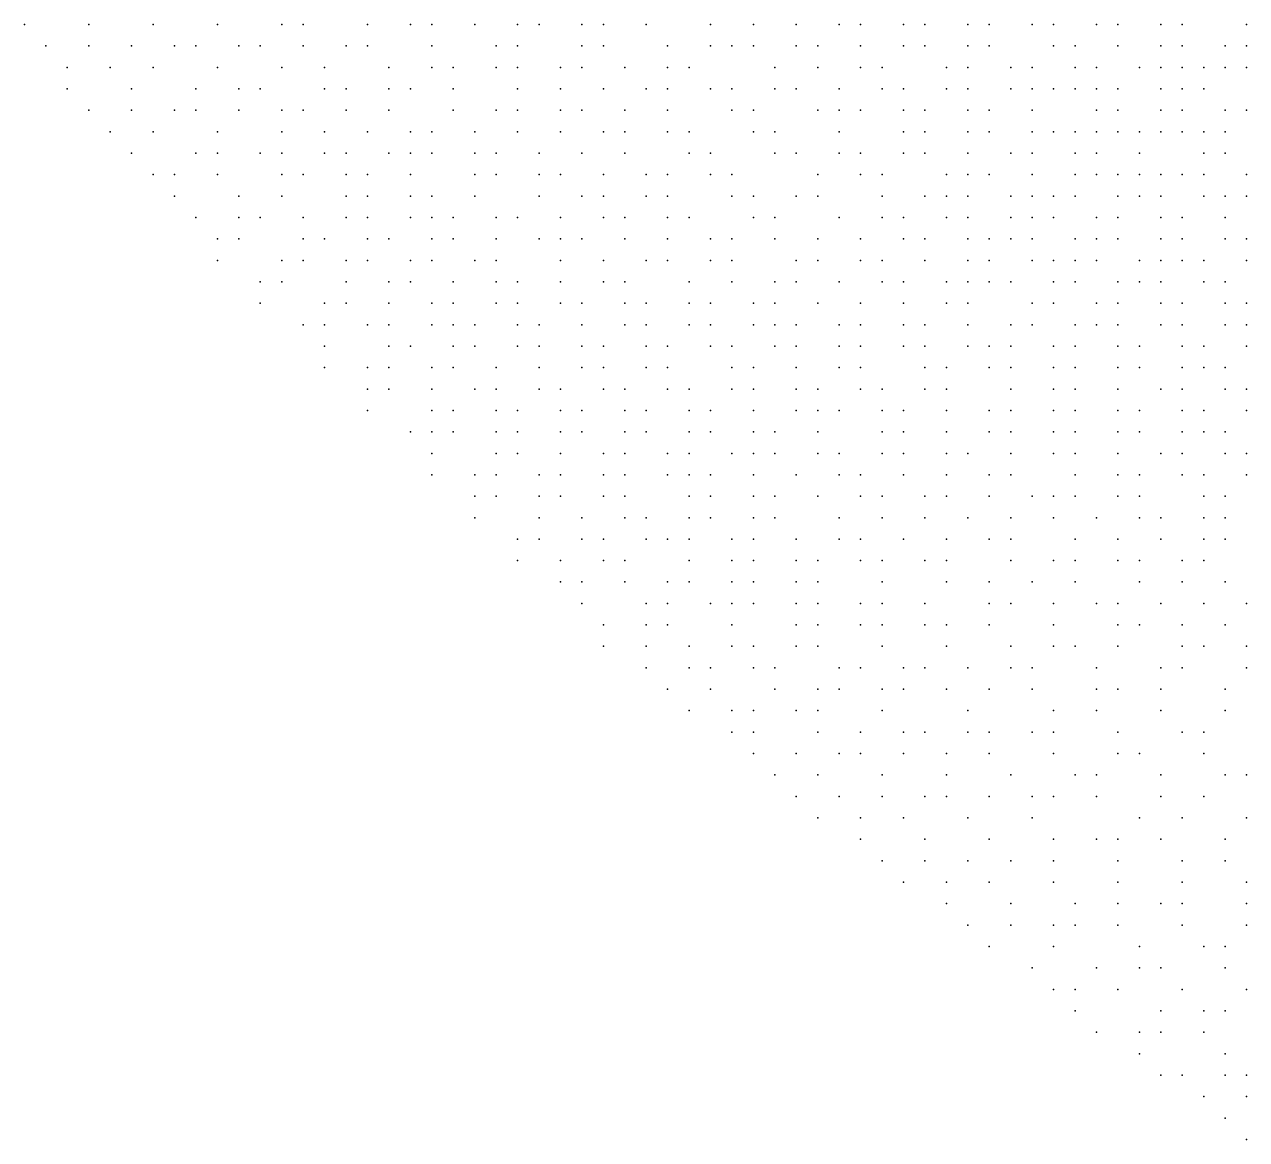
# Model space of a CAD drawing. Extents: x 429 to 793, y 817 to 1241.
# Drawn here: x 501.64 to 543.25, y 845.08 to 883.04 of the extents above; entities that cross this region are included whole.
import ezdxf

# ---------------------------------------------------------------- set-up
doc = ezdxf.new("R2010")
doc.units = 0

msp = doc.modelspace()

# ---------------------------------------------------------------- linework, layer by layer
for p in [(501.64, 883.04, 103.475), (503.83, 883.04, 114.335), (506.02, 883.04, 121.443), (508.21, 883.04, 127.527), (510.4, 883.04, 132.88), (511.13, 883.04, 133.913), (513.32, 883.04, 138.433), (514.78, 883.04, 140.966), (515.51, 883.04, 141.233), (516.97, 883.04, 144.163), (518.43, 883.04, 146.74), (519.16, 883.04, 147.21), (520.62, 883.04, 150.039), (521.35, 883.04, 151.18), (522.81, 883.04, 153.373), (525, 883.04, 156.188), (526.46, 883.04, 158.41), (527.92, 883.04, 160.158), (529.38, 883.04, 162.475), (530.11, 883.04, 163.052), (531.57, 883.04, 164.833), (532.3, 883.04, 166.02), (533.76, 883.04, 167.303), (534.49, 883.04, 168.13), (535.95, 883.04, 169.59), (536.68, 883.04, 170.326), (538.14, 883.04, 172.187), (538.87, 883.04, 172.617), (540.33, 883.04, 174.14), (541.06, 883.04, 175.01), (543.25, 883.04, 176.795), (502.37, 882.31, 105), (503.83, 882.31, 112.028), (505.29, 882.31, 117.048), (506.75, 882.31, 121.635), (507.48, 882.31, 123.537), (508.94, 882.31, 127.387), (509.67, 882.31, 128.91), (511.13, 882.31, 133.124), (512.59, 882.31, 135.997), (513.32, 882.31, 137.053), (515.51, 882.31, 141.627), (517.7, 882.31, 144.83), (518.43, 882.31, 146.55), (520.62, 882.31, 149.213), (521.35, 882.31, 150.547), (523.54, 882.31, 153.869), (525, 882.31, 155.46), (525.73, 882.31, 156.659), (526.46, 882.31, 157.777), (527.92, 882.31, 160.063), (528.65, 882.31, 160.135), (530.11, 882.31, 162.402), (531.57, 882.31, 164.424), (532.3, 882.31, 164.737), (533.76, 882.31, 166.67), (534.49, 882.31, 167.442), (536.68, 882.31, 170.123), (537.41, 882.31, 170.88), (538.87, 882.31, 172.401), (540.33, 882.31, 173.762), (541.06, 882.31, 174.36), (542.52, 882.31, 175.865), (543.25, 882.31, 176.758), (503.1, 881.58, 105.24), (504.56, 881.58, 113.58), (506.02, 881.58, 118.743), (508.21, 881.58, 124.365), (510.4, 881.58, 129.785), (511.86, 881.58, 133.637), (514.05, 881.58, 137.41), (515.51, 881.58, 140.267), (516.24, 881.58, 141.337), (517.7, 881.58, 144.428), (518.43, 881.58, 145.23), (519.89, 881.58, 147.443), (520.62, 881.58, 148.55), (522.08, 881.58, 150.783), (523.54, 881.58, 153.037), (524.27, 881.58, 154.173), (527.19, 881.58, 157.63), (528.65, 881.58, 160.206), (530.11, 881.58, 162.33), (530.84, 881.58, 162.87), (533.03, 881.58, 165.277), (533.76, 881.58, 165.867), (535.22, 881.58, 168.297), (535.95, 881.58, 168.722), (537.41, 881.58, 170.717), (538.14, 881.58, 171.31), (539.6, 881.58, 172.838), (540.33, 881.58, 173.113), (541.06, 881.58, 173.71), (541.79, 881.58, 174.442), (542.52, 881.58, 175.256), (543.25, 881.58, 175.644), (503.1, 880.85, 101.8), (505.29, 880.85, 113.083), (507.48, 880.85, 120.843), (508.94, 880.85, 125.213), (509.67, 880.85, 127.027), (511.86, 880.85, 132.457), (512.59, 880.85, 134.247), (514.05, 880.85, 137.093), (514.78, 880.85, 138.335), (516.24, 880.85, 139.97), (518.43, 880.85, 143.87), (519.89, 880.85, 146.77), (521.35, 880.85, 148.987), (522.81, 880.85, 151.22), (523.54, 880.85, 152.377), (525, 880.85, 154.65), (525.73, 880.85, 155.803), (527.19, 880.85, 157.457), (527.92, 880.85, 158.677), (529.38, 880.85, 159.83), (530.84, 880.85, 162.235), (531.57, 880.85, 163.41), (533.03, 880.85, 165.038), (533.76, 880.85, 165.795), (535.22, 880.85, 167.65), (535.95, 880.85, 168.075), (536.68, 880.85, 169.147), (537.41, 880.85, 169.41), (538.14, 880.85, 170.745), (538.87, 880.85, 171.487), (540.33, 880.85, 172.622), (541.06, 880.85, 173.792), (541.79, 880.85, 174.524), (503.83, 880.12, 102.54), (505.29, 880.12, 110.472), (506.75, 880.12, 116.75), (507.48, 880.12, 119.835), (508.94, 880.12, 123.72), (510.4, 880.12, 128), (511.13, 880.12, 129.19), (512.59, 880.12, 132.793), (514.05, 880.12, 135.68), (516.24, 880.12, 140.36), (517.7, 880.12, 143.19), (518.43, 880.12, 144.297), (519.89, 880.12, 146.033), (520.62, 880.12, 146.53), (522.08, 880.12, 149.364), (523.54, 880.12, 151.59), (525.73, 880.12, 154.477), (526.46, 880.12, 155.587), (528.65, 880.12, 158.565), (529.38, 880.12, 159.122), (530.11, 880.12, 160.402), (531.57, 880.12, 162.712), (532.3, 880.12, 163.283), (533.76, 880.12, 164.8), (534.49, 880.12, 165.723), (535.95, 880.12, 167.797), (538.14, 880.12, 170.092), (538.87, 880.12, 170.878), (540.33, 880.12, 172.407), (541.06, 880.12, 173.01), (542.52, 880.12, 174.357), (543.25, 880.12, 175.433), (504.56, 879.39, 103.58), (506.02, 879.39, 112.843), (508.21, 879.39, 119.89), (510.4, 879.39, 126.183), (511.86, 879.39, 129.523), (513.32, 879.39, 132.4), (514.78, 879.39, 136.053), (515.51, 879.39, 137.603), (516.97, 879.39, 140.32), (518.43, 879.39, 143.155), (519.89, 879.39, 145.843), (521.35, 879.39, 148.077), (522.08, 879.39, 149.187), (523.54, 879.39, 150.807), (524.27, 879.39, 151.963), (526.46, 879.39, 154.963), (527.19, 879.39, 156.167), (529.38, 879.39, 159.01), (531.57, 879.39, 162.045), (532.3, 879.39, 162.69), (533.76, 879.39, 164.557), (534.49, 879.39, 165.65), (535.95, 879.39, 167.167), (536.68, 879.39, 168.258), (537.41, 879.39, 168.683), (538.14, 879.39, 169.788), (538.87, 879.39, 170.225), (539.6, 879.39, 171.316), (540.33, 879.39, 171.753), (541.06, 879.39, 172.193), (541.79, 879.39, 172.96), (542.52, 879.39, 173.553), (505.29, 878.66, 103.678), (507.48, 878.66, 116.387), (508.21, 878.66, 118.343), (509.67, 878.66, 122.807), (510.4, 878.66, 125.427), (511.86, 878.66, 129.107), (512.59, 878.66, 130.927), (514.05, 878.66, 133.857), (514.78, 878.66, 134.97), (515.51, 878.66, 136.8), (516.97, 878.66, 138.62), (517.7, 878.66, 140.905), (519.16, 878.66, 143.36), (520.62, 878.66, 145.818), (522.08, 878.66, 147.84), (524.27, 878.66, 151.28), (525, 878.66, 152.45), (527.19, 878.66, 155.5), (527.92, 878.66, 156.21), (529.38, 878.66, 158.34), (530.11, 878.66, 159.784), (531.57, 878.66, 161.267), (532.3, 878.66, 162.37), (533.76, 878.66, 163.883), (535.22, 878.66, 166.075), (535.95, 878.66, 166.5), (537.41, 878.66, 168.017), (538.14, 878.66, 169.21), (539.6, 878.66, 170.493), (541.79, 878.66, 172.91), (542.52, 878.66, 173.503), (506.02, 877.93, 103.881), (506.75, 877.93, 110.46), (508.21, 877.93, 116.026), (510.4, 877.93, 123.123), (511.13, 877.93, 124.987), (512.59, 877.93, 129.433), (513.32, 877.93, 131.29), (514.78, 877.93, 134.23), (516.97, 877.93, 139), (517.7, 877.93, 140.113), (519.16, 877.93, 142.36), (519.89, 877.93, 144.255), (521.35, 877.93, 146.013), (522.81, 877.93, 148.293), (523.54, 877.93, 149.44), (525, 877.93, 151.75), (525.73, 877.93, 152.92), (528.65, 877.93, 156.48), (530.11, 877.93, 158.86), (530.84, 877.93, 160.063), (533.03, 877.93, 162.79), (533.76, 877.93, 163.21), (534.49, 877.93, 164.303), (535.95, 877.93, 166.087), (537.41, 877.93, 167.78), (538.14, 877.93, 168.877), (538.87, 877.93, 169.817), (539.6, 877.93, 170.423), (540.33, 877.93, 171.181), (541.06, 877.93, 171.98), (541.79, 877.93, 172.42), (543.25, 877.93, 174.1), (506.75, 877.2, 105.625), (508.94, 877.2, 116.828), (510.4, 877.2, 121.987), (512.59, 877.2, 127.983), (513.32, 877.2, 130.332), (514.78, 877.2, 132.74), (515.51, 877.2, 135.16), (516.97, 877.2, 137.553), (519.16, 877.2, 141.64), (520.62, 877.2, 144.04), (521.35, 877.2, 145.73), (522.81, 877.2, 147.45), (523.54, 877.2, 148.682), (525.73, 877.2, 152.22), (526.46, 877.2, 153.39), (527.92, 877.2, 155.803), (528.65, 877.2, 156.31), (530.84, 877.2, 159.339), (532.3, 877.2, 160.996), (533.03, 877.2, 161.75), (533.76, 877.2, 162.937), (535.22, 877.2, 165.158), (535.95, 877.2, 165.417), (536.68, 877.2, 166.68), (537.41, 877.2, 167.502), (538.87, 877.2, 169.14), (539.6, 877.2, 169.828), (540.33, 877.2, 170.586), (541.79, 877.2, 171.913), (542.52, 877.2, 172.345), (543.25, 877.2, 173.305), (507.48, 876.47, 108.023), (508.94, 876.47, 114.993), (509.67, 876.47, 118.44), (511.13, 876.47, 122.963), (512.59, 876.47, 126.727), (513.32, 876.47, 128.6), (514.78, 876.47, 131.587), (515.51, 876.47, 133.645), (516.24, 876.47, 134.203), (517.7, 876.47, 138.178), (518.43, 876.47, 139.077), (519.89, 876.47, 142.284), (521.35, 876.47, 145.023), (522.08, 876.47, 146.173), (523.54, 876.47, 148.487), (524.27, 876.47, 149.663), (526.46, 876.47, 152.706), (527.19, 876.47, 153.183), (529.38, 876.47, 156.823), (530.84, 876.47, 158.533), (531.57, 876.47, 159.957), (533.03, 876.47, 161.65), (533.76, 876.47, 162.243), (535.22, 876.47, 163.759), (535.95, 876.47, 164.913), (536.68, 876.47, 166.086), (538.14, 876.47, 167.578), (538.87, 876.47, 168.39), (540.33, 876.47, 170.45), (541.06, 876.47, 170.883), (542.52, 876.47, 172.793), (508.21, 875.74, 107.467), (508.94, 875.74, 112.058), (511.13, 875.74, 121.263), (511.86, 875.74, 123.27), (513.32, 875.74, 127.057), (514.05, 875.74, 128.94), (515.51, 875.74, 132.683), (516.24, 875.74, 134.56), (517.7, 875.74, 137.028), (519.16, 875.74, 139.935), (519.89, 875.74, 140.597), (520.62, 875.74, 142.473), (522.08, 875.74, 144.99), (523.54, 875.74, 147.773), (525, 875.74, 150.127), (525.73, 875.74, 151.29), (527.19, 875.74, 152.738), (528.65, 875.74, 154.906), (530.11, 875.74, 157.337), (531.57, 875.74, 158.59), (532.3, 875.74, 160.07), (533.76, 875.74, 161.55), (534.49, 875.74, 163.066), (535.22, 875.74, 163.824), (535.95, 875.74, 164.627), (537.41, 875.74, 166.185), (538.14, 875.74, 167.288), (538.87, 875.74, 167.71), (540.33, 875.74, 169.42), (541.06, 875.74, 170.368), (542.52, 875.74, 171.763), (543.25, 875.74, 172.725), (508.21, 875.01, 103.91), (510.4, 875.01, 116.87), (511.13, 875.01, 118.217), (512.59, 875.01, 123.022), (513.32, 875.01, 126.164), (514.78, 875.01, 129.28), (515.51, 875.01, 131.167), (516.97, 875.01, 134.94), (517.7, 875.01, 136.077), (519.89, 875.01, 140.993), (521.35, 875.01, 143.368), (522.81, 875.01, 145.18), (523.54, 875.01, 146.33), (525, 875.01, 148.677), (525.73, 875.01, 149.853), (527.92, 875.01, 153.45), (528.65, 875.01, 153.993), (530.11, 875.01, 155.893), (530.84, 875.01, 157.12), (532.3, 875.01, 158.635), (533.76, 875.01, 161.425), (534.49, 875.01, 162.375), (535.95, 875.01, 163.913), (536.68, 875.01, 165.227), (537.41, 875.01, 165.828), (538.14, 875.01, 166.607), (539.6, 875.01, 168.138), (540.33, 875.01, 168.905), (541.06, 875.01, 169.853), (541.79, 875.01, 170.927), (543.25, 875.01, 171.695), (509.67, 874.28, 109.448), (510.4, 874.28, 112.853), (512.59, 874.28, 120.955), (514.05, 874.28, 126.489), (514.78, 874.28, 128.265), (516.24, 874.28, 131.507), (517.7, 874.28, 134.56), (518.43, 874.28, 136.463), (519.89, 874.28, 140.155), (521.35, 874.28, 142.547), (522.08, 874.28, 143.125), (524.27, 874.28, 147.352), (525.73, 874.28, 149.117), (527.19, 874.28, 151.537), (527.92, 874.28, 152.73), (529.38, 874.28, 154.548), (530.84, 874.28, 156.777), (531.57, 874.28, 157.53), (533.03, 874.28, 160.13), (533.76, 874.28, 160.538), (534.49, 874.28, 161.3), (535.22, 874.28, 162.608), (536.68, 874.28, 164.336), (537.41, 874.28, 165.115), (538.87, 874.28, 167.087), (539.6, 874.28, 167.885), (540.33, 874.28, 168.823), (541.79, 874.28, 170.412), (542.52, 874.28, 171.18), (509.67, 873.55, 103.682), (511.86, 873.55, 117.19), (512.59, 873.55, 119.893), (514.05, 873.55, 125.35), (515.51, 873.55, 129.17), (516.24, 873.55, 130.317), (517.7, 873.55, 133.027), (518.43, 873.55, 135.402), (519.89, 873.55, 137.993), (520.62, 873.55, 139.89), (522.08, 873.55, 142.963), (522.81, 873.55, 144.127), (524.27, 873.55, 146.467), (525, 873.55, 147.643), (526.46, 873.55, 150.185), (527.19, 873.55, 150.726), (528.65, 873.55, 153.213), (530.11, 873.55, 155.66), (531.57, 873.55, 157.165), (533.03, 873.55, 158.683), (533.76, 873.55, 159.827), (535.95, 873.55, 163.251), (536.68, 873.55, 164.045), (538.14, 873.55, 165.603), (538.87, 873.55, 166.373), (540.33, 873.55, 168.312), (541.06, 873.55, 169.255), (542.52, 873.55, 170.665), (543.25, 873.55, 171.098), (511.13, 872.82, 110.393), (511.86, 872.82, 114.747), (513.32, 872.82, 120.2), (514.05, 872.82, 122.933), (515.51, 872.82, 127.59), (516.24, 872.82, 129.068), (516.97, 872.82, 131.447), (518.43, 872.82, 134.537), (519.16, 872.82, 135.878), (520.62, 872.82, 138.86), (522.08, 872.82, 141.473), (522.81, 872.82, 142.64), (524.27, 872.82, 145.737), (525, 872.82, 146.907), (526.46, 872.82, 149.313), (527.19, 872.82, 149.982), (527.92, 872.82, 151.259), (529.38, 872.82, 153.637), (530.11, 872.82, 154.193), (531.57, 872.82, 156.435), (532.3, 872.82, 157.37), (533.76, 872.82, 159.483), (535.22, 872.82, 161.767), (535.95, 872.82, 162.535), (537.41, 872.82, 163.747), (538.14, 872.82, 164.89), (538.87, 872.82, 166.43), (540.33, 872.82, 167.232), (541.06, 872.82, 168.628), (542.52, 872.82, 169.605), (543.25, 872.82, 171), (511.86, 872.09, 110.653), (514.05, 872.09, 120.734), (514.78, 872.09, 123.243), (516.24, 872.09, 127.94), (516.97, 872.09, 129.883), (518.43, 872.09, 133.77), (519.16, 872.09, 134.907), (520.62, 872.09, 137.997), (521.35, 872.09, 139.363), (522.81, 872.09, 142.38), (523.54, 872.09, 143.057), (525, 872.09, 145.41), (525.73, 872.09, 147.614), (527.19, 872.09, 149.78), (527.92, 872.09, 150.516), (529.38, 872.09, 152.233), (530.11, 872.09, 153.46), (531.57, 872.09, 156.083), (532.3, 872.09, 157.21), (533.76, 872.09, 158.746), (534.49, 872.09, 159.898), (535.22, 872.09, 160.28), (536.68, 872.09, 162.603), (537.41, 872.09, 163.013), (538.87, 872.09, 165.725), (539.6, 872.09, 166.688), (541.06, 872.09, 168.083), (541.79, 872.09, 169.06), (543.25, 872.09, 170.47), (511.86, 871.36, 103.997), (513.32, 871.36, 115.976), (514.05, 871.36, 118.605), (515.51, 871.36, 124.248), (516.24, 871.36, 126.89), (517.7, 871.36, 129.437), (519.16, 871.36, 133.35), (520.62, 871.36, 137.227), (521.35, 871.36, 138.393), (522.81, 871.36, 141.537), (523.54, 871.36, 142.12), (525.73, 871.36, 146.46), (526.46, 871.36, 147.07), (527.92, 871.36, 149.555), (529.38, 871.36, 151.94), (530.11, 871.36, 153.253), (532.3, 871.36, 156.453), (533.03, 871.36, 157.02), (534.49, 871.36, 159.128), (535.22, 871.36, 159.51), (536.68, 871.36, 162.28), (537.41, 871.36, 163.423), (538.87, 871.36, 165.17), (539.6, 871.36, 165.587), (541.06, 871.36, 167.538), (541.79, 871.36, 168.515), (542.52, 871.36, 168.948), (513.32, 870.63, 111.838), (514.05, 870.63, 114.483), (515.51, 870.63, 122.365), (516.97, 870.63, 125.043), (517.7, 870.63, 128.519), (519.16, 870.63, 131.743), (519.89, 870.63, 133.707), (521.35, 870.63, 136.85), (522.08, 870.63, 138.803), (523.54, 870.63, 141.947), (524.27, 870.63, 143.127), (525.73, 870.63, 145.69), (526.46, 870.63, 146.22), (527.92, 870.63, 149.33), (528.65, 870.63, 150.638), (530.11, 870.63, 152.302), (530.84, 870.63, 153.045), (532.3, 870.63, 154.94), (533.03, 870.63, 156.452), (535.22, 870.63, 159.923), (536.68, 870.63, 161.705), (537.41, 870.63, 162.69), (538.87, 870.63, 164.248), (540.33, 870.63, 166.24), (541.06, 870.63, 167.03), (542.52, 870.63, 168.835), (543.25, 870.63, 169.493), (513.32, 869.9, 106.826), (515.51, 869.9, 119.321), (516.24, 869.9, 121.98), (517.7, 869.9, 127.35), (518.43, 869.9, 128.51), (519.89, 869.9, 132.1), (520.62, 869.9, 134.67), (522.08, 869.9, 137.227), (522.81, 869.9, 139.452), (524.27, 869.9, 141.6), (525, 869.9, 143.085), (526.46, 869.9, 145.98), (527.92, 869.9, 147.973), (528.65, 869.9, 149.18), (529.38, 869.9, 150.413), (530.84, 869.9, 151.905), (531.57, 869.9, 152.838), (533.03, 869.9, 155.695), (534.49, 869.9, 157.977), (535.22, 869.9, 158.789), (536.68, 869.9, 160.555), (537.41, 869.9, 162.33), (538.87, 869.9, 163.927), (539.6, 869.9, 164.895), (541.06, 869.9, 166.475), (541.79, 869.9, 167.857), (543.25, 869.9, 169.277), (514.78, 869.17, 113.643), (515.51, 869.17, 117.27), (516.24, 869.17, 120.08), (517.7, 869.17, 125.687), (518.43, 869.17, 127.683), (519.89, 869.17, 131.188), (520.62, 869.17, 132.84), (522.08, 869.17, 135.64), (522.81, 869.17, 138.205), (524.27, 869.17, 140.8), (525, 869.17, 142.23), (526.46, 869.17, 145.21), (527.19, 869.17, 146.433), (528.65, 869.17, 147.657), (530.84, 869.17, 152.268), (531.57, 869.17, 153.4), (533.03, 869.17, 154.928), (534.49, 869.17, 157.238), (535.22, 869.17, 158.42), (536.68, 869.17, 160.965), (537.41, 869.17, 161.378), (538.87, 869.17, 163.55), (539.6, 869.17, 164.34), (541.06, 869.17, 165.755), (541.79, 869.17, 166.742), (542.52, 869.17, 167.73), (515.51, 868.44, 113.083), (517.7, 868.44, 123.431), (518.43, 868.44, 125.894), (519.89, 868.44, 130.03), (521.35, 868.44, 134.02), (522.08, 868.44, 134.732), (523.54, 868.44, 137.893), (524.27, 868.44, 140.307), (525.73, 868.44, 142.545), (526.46, 868.44, 143.643), (527.19, 868.44, 144.935), (528.65, 868.44, 148.09), (529.38, 868.44, 149.225), (530.84, 868.44, 150.705), (531.57, 868.44, 151.84), (533.03, 868.44, 154.508), (533.76, 868.44, 155.66), (535.22, 868.44, 157.827), (536.68, 868.44, 159.798), (537.41, 868.44, 160.792), (538.87, 868.44, 162.182), (540.33, 868.44, 164.667), (541.06, 868.44, 165.622), (542.52, 868.44, 166.61), (543.25, 868.44, 168.082), (515.51, 867.71, 108.02), (516.97, 867.71, 117.01), (517.7, 867.71, 119.817), (519.16, 867.71, 125.517), (519.89, 867.71, 127.533), (521.35, 867.71, 132.39), (522.08, 867.71, 134.397), (523.54, 867.71, 137.58), (524.27, 867.71, 138.312), (525, 867.71, 139.815), (526.46, 867.71, 142.786), (527.92, 867.71, 145.985), (529.38, 867.71, 147.638), (530.11, 867.71, 149.17), (531.57, 867.71, 151.4), (533.03, 867.71, 153.717), (534.49, 867.71, 156.24), (535.22, 867.71, 157.235), (537.41, 867.71, 159.603), (538.87, 867.71, 162.585), (539.6, 867.71, 163.587), (541.06, 867.71, 164.994), (541.79, 867.71, 166.05), (543.25, 867.71, 168.03), (516.97, 866.98, 112.78), (517.7, 866.98, 117.522), (519.16, 866.98, 122.973), (519.89, 866.98, 126.096), (521.35, 866.98, 130.75), (522.08, 866.98, 131.92), (524.27, 866.98, 137.068), (525, 866.98, 138.966), (526.46, 866.98, 141.976), (527.19, 866.98, 142.712), (528.65, 866.98, 145.71), (530.11, 866.98, 148.115), (530.84, 866.98, 149.46), (532.3, 866.98, 152.145), (533.03, 866.98, 152.709), (534.49, 866.98, 154.462), (535.95, 866.98, 157.217), (536.68, 866.98, 158.417), (537.41, 866.98, 160), (538.87, 866.98, 161.402), (539.6, 866.98, 162.417), (541.79, 866.98, 165.455), (542.52, 866.98, 166.227), (516.97, 866.25, 107.67), (519.16, 866.25, 121.965), (520.62, 866.25, 125.333), (522.08, 866.25, 130.495), (522.81, 866.25, 132.986), (524.27, 866.25, 135.408), (525, 866.25, 137.663), (526.46, 866.25, 140.732), (527.19, 866.25, 142.638), (529.38, 866.25, 146.41), (530.84, 866.25, 148.66), (532.3, 866.25, 150.96), (533.76, 866.25, 153.257), (535.22, 866.25, 155.82), (536.68, 866.25, 157.213), (538.14, 866.25, 159.805), (539.6, 866.25, 162.429), (540.33, 866.25, 162.835), (541.79, 866.25, 164.948), (542.52, 866.25, 165.72), (518.43, 865.52, 112.453), (519.16, 865.52, 116.825), (520.62, 865.52, 123.465), (521.35, 865.52, 125.66), (522.81, 865.52, 130.607), (523.54, 865.52, 133.361), (524.27, 865.52, 134.87), (525.73, 865.52, 137.96), (526.46, 865.52, 139.078), (527.92, 865.52, 142.463), (529.38, 865.52, 145.58), (530.11, 865.52, 146.72), (531.57, 865.52, 149.38), (533.03, 865.52, 151.66), (534.49, 865.52, 153.635), (535.22, 865.52, 154.622), (537.41, 865.52, 158.01), (538.87, 865.52, 160.422), (540.33, 865.52, 162.655), (541.79, 865.52, 164.695), (542.52, 865.52, 165.115), (518.43, 864.79, 106.45), (519.89, 864.79, 116.659), (521.35, 864.79, 124.641), (522.08, 864.79, 127.425), (524.27, 864.79, 133.256), (525.73, 864.79, 136.28), (526.46, 864.79, 138.255), (527.92, 864.79, 141.64), (528.65, 864.79, 142.778), (530.11, 864.79, 145.1), (530.84, 864.79, 146.24), (532.3, 864.79, 149.689), (533.03, 864.79, 150.843), (535.22, 864.79, 154.005), (536.68, 864.79, 156.375), (537.41, 864.79, 157.375), (538.87, 864.79, 160.013), (539.6, 864.79, 161.027), (541.06, 864.79, 162.445), (541.79, 864.79, 163.51), (519.89, 864.06, 114.41), (520.62, 864.06, 115.853), (522.08, 864.06, 125.202), (523.54, 864.06, 130.349), (524.27, 864.06, 131.907), (525.73, 864.06, 136.18), (526.46, 864.06, 136.92), (527.92, 864.06, 139.973), (528.65, 864.06, 141.559), (530.84, 864.06, 146.567), (533.03, 864.06, 149.21), (534.49, 864.06, 151.879), (535.95, 864.06, 154.747), (537.41, 864.06, 156.757), (539.6, 864.06, 160.323), (541.06, 864.06, 161.833), (542.52, 864.06, 163.81), (520.62, 863.33, 113.095), (522.81, 863.33, 125.753), (523.54, 863.33, 127.36), (525, 863.33, 131.527), (525.73, 863.33, 134.003), (526.46, 863.33, 136.005), (527.92, 863.33, 138.283), (528.65, 863.33, 140.644), (530.11, 863.33, 143.743), (530.84, 863.33, 144.511), (532.3, 863.33, 147.02), (534.49, 863.33, 151.042), (535.22, 863.33, 152.303), (536.68, 863.33, 155.022), (538.14, 863.33, 156.512), (538.87, 863.33, 157.527), (540.33, 863.33, 160.139), (541.79, 863.33, 162.658), (543.25, 863.33, 164.73), (521.35, 862.6, 114.208), (522.81, 862.6, 123.123), (523.54, 862.6, 125.122), (525.73, 862.6, 131.883), (527.92, 862.6, 136.57), (528.65, 862.6, 139.74), (530.11, 862.6, 142.047), (530.84, 862.6, 143.212), (532.3, 862.6, 145.564), (533.03, 862.6, 147.518), (534.49, 862.6, 150.836), (536.68, 862.6, 153.885), (538.87, 862.6, 157.509), (539.6, 862.6, 158.92), (541.06, 862.6, 160.791), (542.52, 862.6, 163.07), (521.35, 861.87, 102.23), (522.81, 861.87, 119.61), (524.27, 861.87, 124.49), (525.73, 861.87, 130.54), (526.46, 861.87, 132.488), (527.92, 861.87, 136.858), (528.65, 861.87, 138.43), (530.84, 861.87, 142.344), (533.03, 861.87, 147.078), (535.22, 861.87, 150.63), (536.68, 861.87, 153.03), (537.41, 861.87, 153.985), (538.87, 861.87, 156.66), (541.06, 861.87, 159.735), (541.79, 861.87, 161.198), (543.25, 861.87, 162.87), (522.81, 861.14, 111.27), (524.27, 861.14, 121.388), (525, 861.14, 125.87), (526.46, 861.14, 129.475), (527.19, 861.14, 133.08), (529.38, 861.14, 138.075), (530.11, 861.14, 139.467), (531.57, 861.14, 142.746), (532.3, 861.14, 144.15), (533.76, 861.14, 146.849), (535.22, 861.14, 148.937), (535.95, 861.14, 150.807), (538.14, 861.14, 154.396), (540.33, 861.14, 158.043), (541.06, 861.14, 159.075), (543.25, 861.14, 162.664), (523.54, 860.41, 113.262), (525, 860.41, 123.193), (527.19, 860.41, 131.32), (528.65, 860.41, 134.52), (529.38, 860.41, 135.68), (530.84, 860.41, 140.117), (531.57, 860.41, 141.872), (533.03, 860.41, 144.477), (534.49, 860.41, 146.593), (535.95, 860.41, 149.612), (538.14, 860.41, 153.693), (538.87, 860.41, 155.248), (540.33, 860.41, 157.115), (542.52, 860.41, 160.89), (524.27, 859.68, 112.095), (525.73, 859.68, 122.53), (526.46, 859.68, 124.1), (527.92, 859.68, 130.295), (528.65, 859.68, 132.73), (530.84, 859.68, 138.295), (533.76, 859.68, 144.478), (536.68, 859.68, 150.331), (538.14, 859.68, 152.403), (540.33, 859.68, 156.467), (542.52, 859.68, 159.565), (525.73, 858.95, 118.05), (526.46, 858.95, 121.78), (528.65, 858.95, 130.896), (530.11, 858.95, 135.355), (531.57, 858.95, 138.582), (532.3, 858.95, 139.757), (533.76, 858.95, 143.803), (534.49, 858.95, 145.46), (535.95, 858.95, 147.848), (536.68, 858.95, 149.103), (538.87, 858.95, 153.753), (541.06, 858.95, 156.835), (541.79, 858.95, 157.85), (526.46, 858.22, 115.678), (527.92, 858.22, 124.865), (529.38, 858.22, 131.473), (530.11, 858.22, 133.14), (531.57, 858.22, 136.565), (533.03, 858.22, 140.332), (534.49, 858.22, 143.435), (536.68, 858.22, 147.768), (538.87, 858.22, 152.656), (539.6, 858.22, 153.46), (541.79, 858.22, 156.748), (527.19, 857.49, 114.885), (528.65, 857.49, 125.434), (530.84, 857.49, 132.895), (533.03, 857.49, 139.445), (535.22, 857.49, 143.74), (537.41, 857.49, 148.405), (538.14, 857.49, 150.105), (540.33, 857.49, 153.607), (542.52, 857.49, 157.95), (543.25, 857.49, 159.018), (527.92, 856.76, 113.283), (529.38, 856.76, 123.925), (530.84, 856.76, 130.145), (532.3, 856.76, 135.514), (533.03, 856.76, 137.64), (534.49, 856.76, 140.02), (535.95, 856.76, 144.35), (536.68, 856.76, 146.042), (538.14, 856.76, 149.272), (540.33, 856.76, 152.92), (541.79, 856.76, 155.538), (528.65, 856.03, 113.792), (530.11, 856.03, 125.299), (531.57, 856.03, 129.467), (533.76, 856.03, 136.99), (535.95, 856.03, 142.99), (539.6, 856.03, 150.9), (541.06, 856.03, 152.65), (543.25, 856.03, 156.95), (530.11, 855.3, 118.65), (532.3, 855.3, 130.875), (534.49, 855.3, 137.098), (536.68, 855.3, 142.575), (538.14, 855.3, 146.398), (538.87, 855.3, 147.204), (540.33, 855.3, 150.34), (542.52, 855.3, 154.486), (530.84, 854.57, 120.45), (532.3, 854.57, 127.656), (533.76, 854.57, 132.308), (535.22, 854.57, 137.795), (536.68, 854.57, 141.17), (538.87, 854.57, 145.902), (541.06, 854.57, 150.378), (542.52, 854.57, 153.798), (531.57, 853.84, 119.28), (533.03, 853.84, 126.542), (534.49, 853.84, 131.61), (536.68, 853.84, 139.04), (538.87, 853.84, 145.2), (541.06, 853.84, 148.962), (543.25, 853.84, 152.81), (533.03, 853.11, 121.869), (535.22, 853.11, 133.038), (537.41, 853.11, 139.93), (538.87, 853.11, 143.765), (540.33, 853.11, 147.05), (541.06, 853.11, 148.165), (543.25, 853.11, 152.659), (533.76, 852.38, 119.223), (535.22, 852.38, 128.961), (536.68, 852.38, 134.74), (537.41, 852.38, 137.602), (538.87, 852.38, 141.605), (541.06, 852.38, 146.73), (543.25, 852.38, 150.978), (534.49, 851.65, 121.233), (536.68, 851.65, 131.623), (539.6, 851.65, 141.155), (541.79, 851.65, 147.248), (542.52, 851.65, 148.505), (535.95, 850.92, 123.545), (538.14, 850.92, 133.812), (539.6, 850.92, 139.705), (540.33, 850.92, 141.25), (542.52, 850.92, 147.03), (536.68, 850.19, 122.461), (537.41, 850.19, 127.602), (538.87, 850.19, 135.045), (541.06, 850.19, 140.98), (543.25, 850.19, 147.34), (537.41, 849.46, 120.153), (540.33, 849.46, 136.841), (541.79, 849.46, 141.352), (542.52, 849.46, 142.911), (538.14, 848.73, 121.221), (539.6, 848.73, 130.24), (540.33, 848.73, 134.075), (541.79, 848.73, 137.56), (539.6, 848, 124.8), (542.52, 848, 137.669), (540.33, 847.27, 123.051), (541.06, 847.27, 127.08), (542.52, 847.27, 136.174), (543.25, 847.27, 139.068), (541.79, 846.54, 128.6), (543.25, 846.54, 134.848), (542.52, 845.81, 127.323), (543.25, 845.08, 126.045)]:
    msp.add_point(p)

doc.saveas('drawing.dxf')
